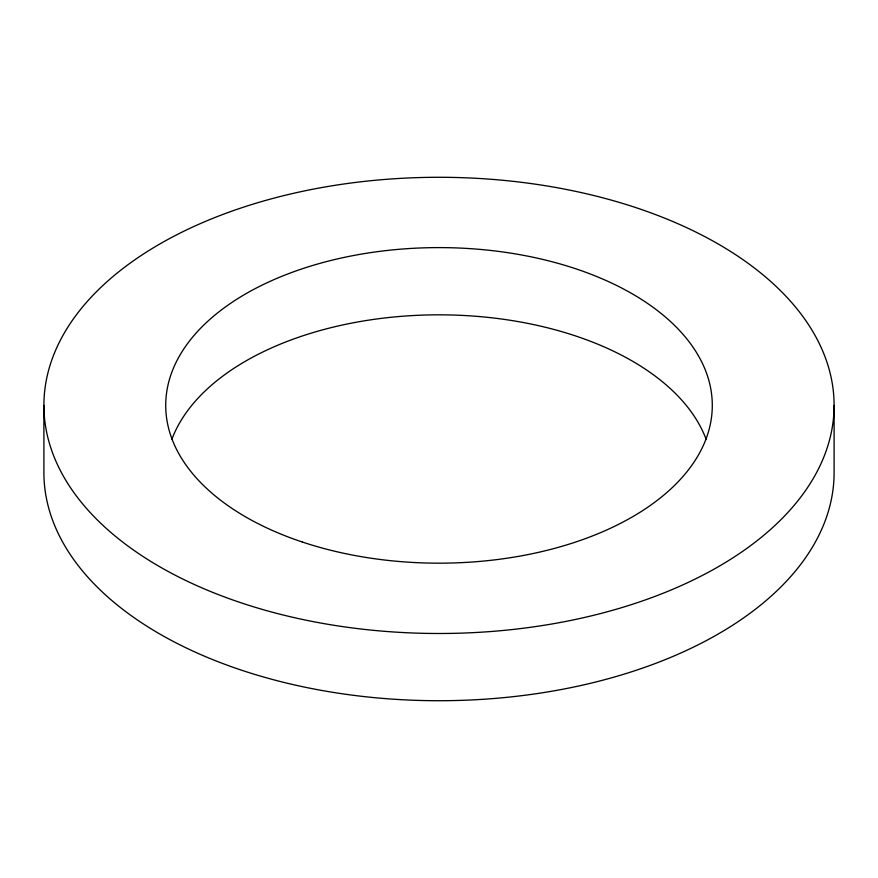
<?xml version="1.0" encoding="UTF-8"?>
<svg xmlns="http://www.w3.org/2000/svg" width="878" height="878" viewBox="0 0 878 878"><rect width="100%" height="100%" fill="white"/><g stroke="black" fill="none" stroke-linecap="round" stroke-linejoin="round"><path stroke-width="1.32" d="M834.1 405.384A395.1 228.104 0 0 1 241.45 602.934A395.1 228.104 0 0 1 241.45 207.845A395.1 228.104 0 0 1 834.1 405.384L834.1 472.616A395.1 228.104 0 0 1 439 700.721A395.1 228.104 0 0 1 43.9 472.616L43.9 405.384M171.792 439.505A273.288 157.788 0 0 1 439 314.829A273.288 157.788 0 0 1 706.208 439.505M302.35 542.033A273.288 157.788 0 0 0 712.288 405.384A273.288 157.788 0 0 0 302.35 268.745A273.288 157.788 0 0 0 302.35 542.033"/></g></svg>
